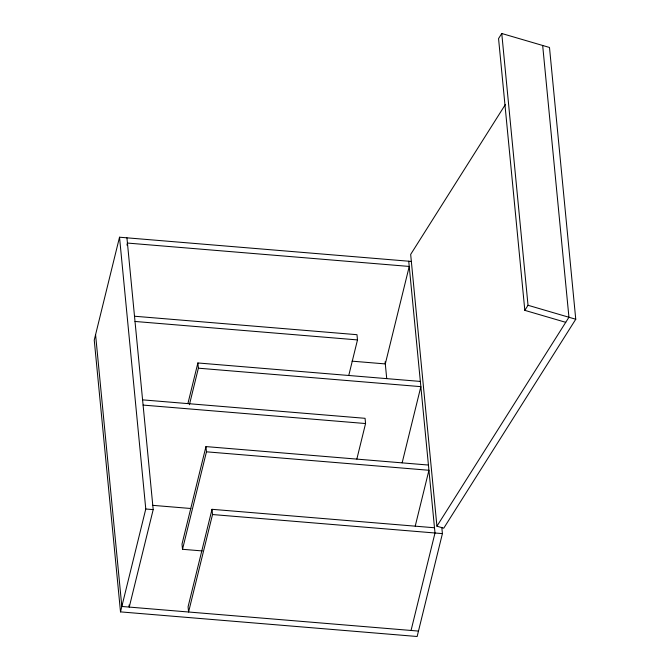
<?xml version="1.0" encoding="UTF-8"?>
<svg xmlns="http://www.w3.org/2000/svg" width="670" height="670" viewBox="0 0 670 670"><rect width="100%" height="100%" fill="white"/><g stroke="black" fill="none" stroke-linecap="round" stroke-linejoin="round"><path stroke-width="1" d="M411.514 261.442L119.52 237.214L94.244 340.109L120.508 611.886L417.142 636.5L442.418 533.613L441.806 527.365M126.94 245.086L127.434 243.059L409.244 266.442L385.3 363.919L352.026 361.155M120.508 611.886L145.775 508.999L119.52 237.214M126.931 237.833L153.195 509.61L129.251 607.087L129.05 605.002M187.902 403.583L197.876 362.964L420.35 381.423M189.401 404.747L198.379 368.19L197.876 362.964M428.432 465.047L205.958 446.589L182.014 544.065L182.516 549.291L202.273 550.933M182.516 549.291L206.461 451.815L205.958 446.589M212.013 509.309L188.077 606.785L188.58 612.011L212.524 514.535L212.013 509.309L434.495 527.767M348.76 375.451L357.487 339.916L356.984 334.69L134.511 316.232M356.842 459.076L365.569 423.541L365.066 418.315L142.584 399.856M402.151 462.803L420.861 386.649L198.379 368.19M415.224 526.118L428.934 470.273L206.461 451.815M411.053 630.47L434.998 532.993L408.734 261.216M505.356 104.545L410.668 254.416L436.924 526.201L443.741 528.194L575.756 319.255L549.492 47.47L501.763 33.5L498.555 38.575L524.819 310.352L565.731 322.329M524.819 310.352L528.027 305.277L501.763 33.5M436.924 526.201L568.939 317.253L542.675 45.476M135.013 321.458L357.487 339.916M143.095 405.082L365.569 423.541M152.417 505.314L190.883 508.505M145.775 508.999L153.195 509.61M212.524 514.535L442.418 533.613M418.474 631.081L121.831 606.467L95.576 334.69M528.027 305.277L575.756 319.255M385.099 361.817L386.707 378.475"/></g></svg>
